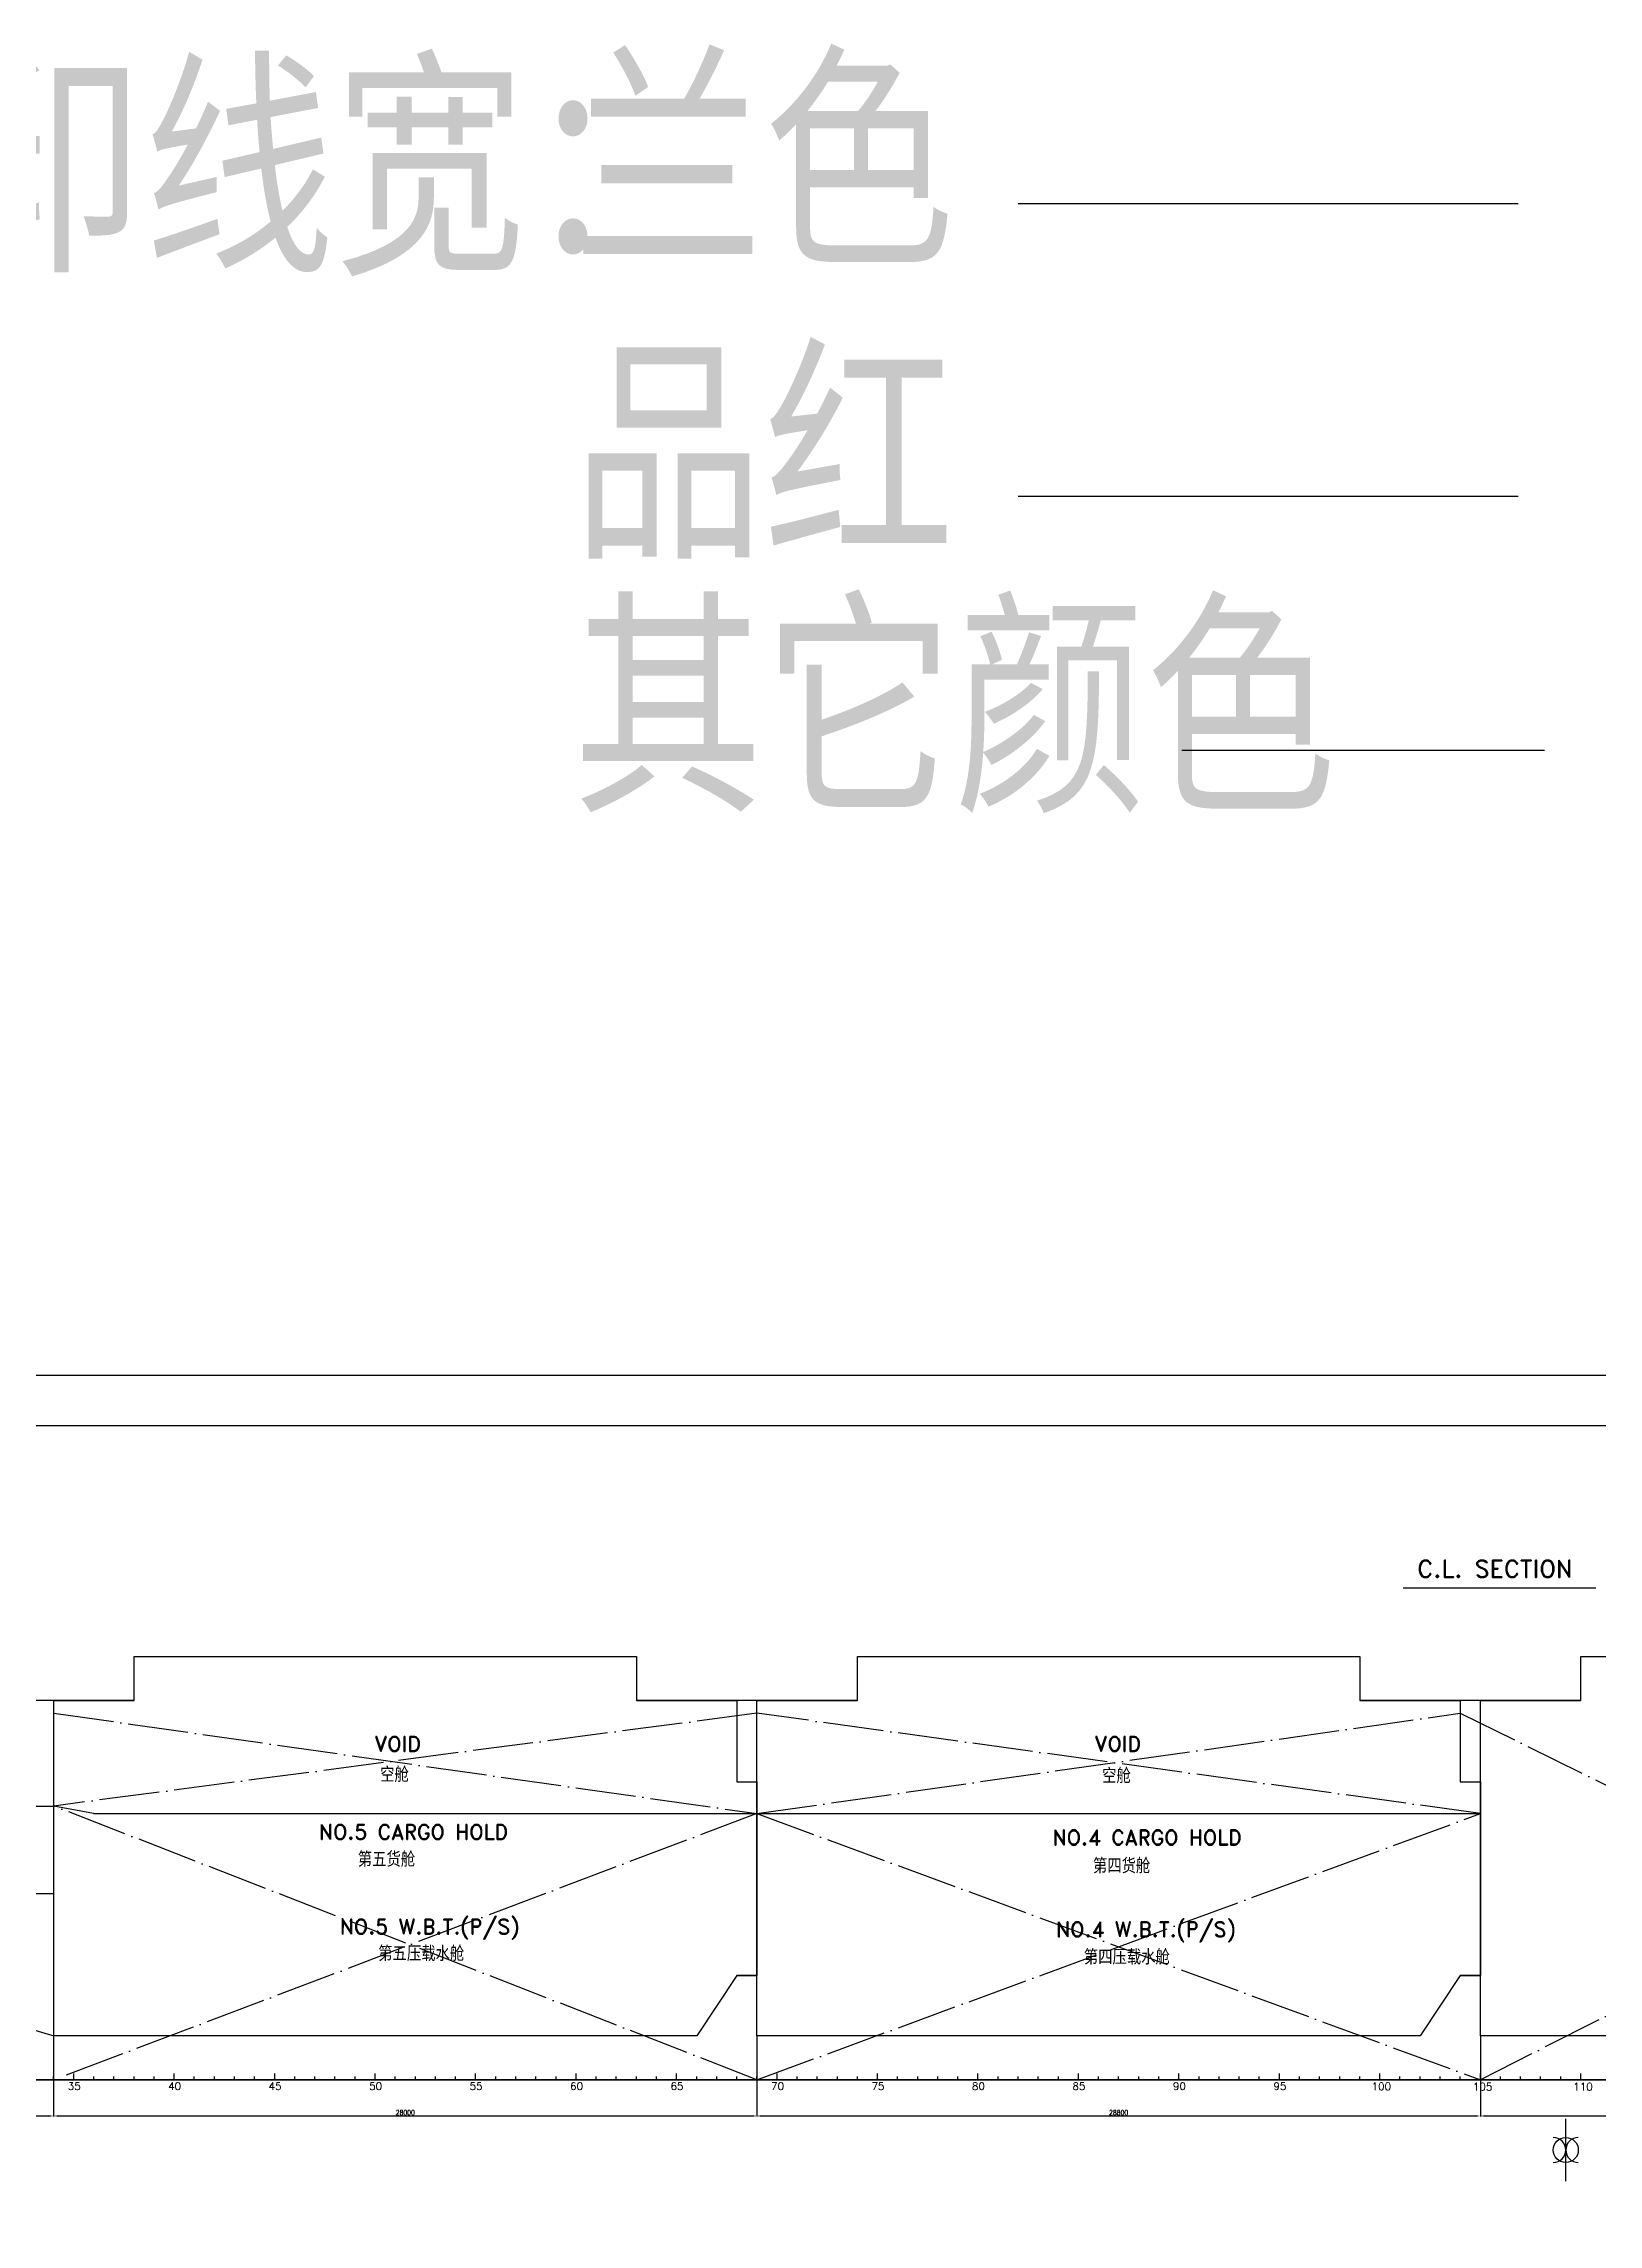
# Model space of a CAD drawing. Header units: millimetres. Extents: x 263396 to 554420, y 47344 to 219163.
# Drawn here: x 298837 to 360736, y 132329 to 219163 of the extents above; entities that cross this region are included whole.
import ezdxf

# ---------------------------------------------------------------- set-up
doc = ezdxf.new("R2010")
doc.units = ezdxf.units.MM
doc.header["$LTSCALE"] = 100
for name, pattern in [('ACAD_ISO02W100', [15, 12, -3]), ('ACAD_ISO04W100', [30, 24, -3, 0, -3]), ('ACAD_ISO10W100', [18, 12, -3, 0, -3])]:
    doc.linetypes.add(name, pattern=pattern)
doc.layers.add('112tank', color=6, linetype='ACAD_ISO10W100')
doc.layers.add('bc', color=7, linetype='Continuous')
doc.styles.get("Standard").update_dxf_attribs({"font": 'romand.shx', "width": 0.8, "bigfont": 'hzdx.shx'})
doc.dimstyles.new('ISO-25', dxfattribs={"dimtxt": 200, "dimasz": 200, "dimexe": 20, "dimexo": 0.625, "dimgap": 35, "dimtad": 1, "dimdec": 0, "dimtxsty": 'Standard', "dimcen": 2.5, "dimclrd": 2, "dimclre": 2, "dimclrt": 2, "dimadec": 0, "dimazin": 0, "dimtfac": 1, "dimtdec": 0, "dimtmove": 0, "dimatfit": 3, "dimfxl": 1, "dimarcsym": 0})

# ---------------------------------------------------------------- blocks, each defined once
blk = doc.blocks.new('*D5')
at = {"color": 2, "lineweight": -2, "transparency": 16777216}
for p, q in [((299237, 138085), (299237, 136625)), ((327237, 138085), (327237, 136625)), ((299437, 136645), (327037, 136645))]:
    blk.add_line(p, q, dxfattribs=at)
at = {"color": 2, "transparency": 16777216}
for points in [[(299437, 136679), (299437, 136612), (299237, 136645)], [(327037, 136679), (327037, 136612), (327237, 136645)]]:
    blk.add_solid(points, dxfattribs=at)
at = {"layer": 'Defpoints', "color": 0, "transparency": 16777216}
for p in [(299237, 138086), (327237, 138086), (327237, 136645)]:
    blk.add_point(p, dxfattribs=at)
at = {"color": 2, "transparency": 16777216, "insert": (313237, 136780), "char_height": 200, "attachment_point": 5}
blk.add_mtext('28000', dxfattribs=at)
blk = doc.blocks.new('*D2')
at = {"color": 2, "lineweight": -2, "transparency": 16777216}
for p, q in [((327237, 138085), (327237, 136625)), ((356037, 138085), (356037, 136625)), ((327437, 136645), (355837, 136645))]:
    blk.add_line(p, q, dxfattribs=at)
at = {"color": 2, "transparency": 16777216}
for points in [[(327437, 136679), (327437, 136612), (327237, 136645)], [(355837, 136679), (355837, 136612), (356037, 136645)]]:
    blk.add_solid(points, dxfattribs=at)
at = {"layer": 'Defpoints', "color": 0, "transparency": 16777216}
for p in [(327237, 138086), (356037, 138086), (356037, 136645)]:
    blk.add_point(p, dxfattribs=at)
at = {"color": 2, "transparency": 16777216, "insert": (341637, 136780), "char_height": 200, "attachment_point": 5}
blk.add_mtext('28800', dxfattribs=at)
blk = doc.blocks.new('*D3')
at = {"color": 2, "lineweight": -2, "transparency": 16777216}
for p, q in [((356037, 138085), (356037, 136625)), ((384837, 138086), (384837, 136625)), ((356237, 136645), (384637, 136645))]:
    blk.add_line(p, q, dxfattribs=at)
at = {"color": 2, "transparency": 16777216}
for points in [[(356237, 136679), (356237, 136612), (356037, 136645)], [(384637, 136679), (384637, 136612), (384837, 136645)]]:
    blk.add_solid(points, dxfattribs=at)
at = {"layer": 'Defpoints', "color": 0, "transparency": 16777216}
for p in [(356037, 138086), (384837, 138086), (384837, 136645)]:
    blk.add_point(p, dxfattribs=at)
at = {"color": 2, "transparency": 16777216, "insert": (370437, 136780), "char_height": 200, "attachment_point": 5}
blk.add_mtext('28800', dxfattribs=at)
blk = doc.blocks.new('*D1')
at = {"color": 2, "lineweight": -2, "transparency": 16777216}
for p, q in [((280837, 138085), (280837, 136625)), ((299237, 138085), (299237, 136625)), ((281037, 136645), (299037, 136645))]:
    blk.add_line(p, q, dxfattribs=at)
at = {"color": 2, "transparency": 16777216}
for points in [[(281037, 136679), (281037, 136612), (280837, 136645)], [(299037, 136679), (299037, 136612), (299237, 136645)]]:
    blk.add_solid(points, dxfattribs=at)
at = {"layer": 'Defpoints', "color": 0, "transparency": 16777216}
for p in [(280837, 138086), (299237, 138085), (299237, 136645)]:
    blk.add_point(p, dxfattribs=at)
at = {"color": 2, "transparency": 16777216, "insert": (290037, 136780), "char_height": 200, "attachment_point": 5}
blk.add_mtext('18400', dxfattribs=at)
blk = doc.blocks.new('A$C435A7430')
at = {"color": 6, "ltscale": 1300}
blk.add_lwpolyline([(25322, 1179), (25502, 1179), (25502, 1179), (25682, 1179), (25862, 1179), (26042, 1179), (26042, 1179), (26230, 1179), (26418, 1179), (26606, 1179), (26606, 1179), (26794, 1179), (26982, 1179), (27169, 1179), (27169, 1179), (27357, 1179), (27544, 1179), (27731, 1179), (27731, 1179), (27919, 1179), (28106, 1179), (28293, 1179), (28293, 1179), (28480, 1179), (28667, 1179), (28855, 1179), (28855, 1179), (29042, 1179), (29229, 1179), (29416, 1179), (29416, 1179), (29604, 1179), (29791, 1179), (29979, 1179), (29979, 1179), (30166, 1179), (30354, 1179), (30542, 1179), (30542, 1179), (30681, 1179), (30820, 1179), (30960, 1179), (30960, 1179), (31100, 1179), (31240, 1179), (31383, 1179), (31383, 1179), (31525, 1179), (31670, 1179), (31817, 1179), (31817, 1179), (31963, 1179), (32113, 1179), (32265, 1179), (32265, 1179), (32418, 1179), (32574, 1179), (32734, 1179), (32734, 1179), (32894, 1179), (33058, 1179), (33228, 1179), (33228, 1179), (33397, 1179), (33571, 1179), (33751, 1179), (33751, 1179), (33931, 1179), (34116, 1179), (34309, 1179), (34309, 1179), (34490, 1179), (34676, 1179), (34868, 1179), (34868, 1179), (35060, 1179), (35257, 1179), (35458, 1179), (35458, 1179), (35660, 1179), (35866, 1179), (36076, 1179), (36076, 1179), (36285, 1179), (36499, 1179), (36715, 1179), (36715, 1179), (36932, 1179), (37152, 1179), (37374, 1179), (37374, 1179), (37596, 1179), (37821, 1179), (38047, 1179), (38047, 1179), (38274, 1179), (38502, 1179), (38731, 1179), (38731, 1179), (38961, 1179), (39191, 1179), (39422, 1179), (39422, 1179), (39768, 1179), (40115, 1179), (40463, 1179), (40463, 1179), (40811, 1179), (41159, 1179), (41508, 1179), (41508, 1179), (41856, 1179), (42205, 1179), (42554, 1179), (42554, 1179), (42903, 1179), (43251, 1179), (43600, 1179), (43600, 1179), (43948, 1179), (44295, 1179), (44642, 1179), (44642, 1179), (44989, 1179), (45335, 1179), (45680, 1179), (45680, 1179), (46024, 1179), (46368, 1179), (46710, 1179), (46710, 1179), (47052, 1179), (47392, 1179), (47731, 1179), (47731, 1179), (47984, 1179), (48237, 1179), (48490, 1179), (48490, 1179), (48743, 1179), (48997, 1179), (49253, 1179), (49253, 1179), (49508, 1179), (49766, 1179), (50027, 1179), (50027, 1179), (50288, 1179), (50553, 1179), (50822, 1179), (50822, 1179), (51092, 1179), (51366, 1179), (51648, 1179), (51648, 1179), (51929, 1179), (52216, 1179), (52512, 1179), (52512, 1179), (52808, 1179), (53112, 1179), (53426, 1179), (53426, 1179), (53739, 1179), (54062, 1179), (54397, 1179), (54397, 1179), (54731, 1179), (55076, 1179), (55446, 1179), (55446, 1179), (55815, 1179), (56209, 1179), (56639, 1179), (56639, 1179), (57069, 1179), (57536, 1179), (58053, 1179), (58053, 1179), (58570, 1179), (59136, 1179), (59765, 1179), (59765, 1179), (60393, 1179), (61085, 1179), (61851, 1179), (61851, 1179), (62618, 1179), (63460, 1179), (64390, 1179), (64390, 1179), (65319, 1179), (66338, 1179), (67457, 1179), (67457, 1179), (68576, 1179), (69796, 1179), (71129, 1179), (71129, 1179), (72742, 1179), (74407, 1179), (76116, 1179), (76116, 1179), (77824, 1179), (79576, 1179), (81361, 1179), (81361, 1179), (83147, 1179), (84965, 1179), (86807, 1179), (86807, 1179), (88649, 1179)], dxfattribs=at)
blk = doc.blocks.new('biaochi')
at = {"color": 2, "linetype": 'Continuous'}
blk.add_line((369195, 176680), (550755, 176680), dxfattribs=at)
at = {"color": 2}
for p, q in [((398955, 176680), (398955, 176805)), ((399755, 176680), (399755, 176930)), ((399755, 176680), (399755, 176805)), ((400555, 176680), (400555, 176805)), ((401355, 176680), (401355, 176805)), ((402155, 176680), (402155, 176805)), ((402955, 176680), (402955, 176805)), ((403755, 176680), (403755, 176930)), ((403755, 176680), (403755, 176805)), ((404555, 176680), (404555, 176805)), ((405355, 176680), (405355, 176805)), ((406155, 176680), (406155, 176805)), ((406955, 176680), (406955, 176805)), ((407755, 176680), (407755, 176930)), ((407755, 176680), (407755, 176805)), ((408555, 176680), (408555, 176805)), ((409355, 176680), (409355, 176805)), ((410155, 176680), (410155, 176805)), ((410955, 176680), (410955, 176805)), ((411755, 176680), (411755, 176930)), ((411755, 176680), (411755, 176805)), ((412555, 176680), (412555, 176805)), ((413355, 176680), (413355, 176805)), ((414155, 176680), (414155, 176805)), ((414955, 176680), (414955, 176805)), ((415755, 176680), (415755, 176930)), ((415755, 176680), (415755, 176805)), ((416555, 176680), (416555, 176805)), ((417355, 176680), (417355, 176805)), ((418155, 176680), (418155, 176805)), ((418955, 176680), (418955, 176805)), ((419755, 176680), (419755, 176930)), ((419755, 176680), (419755, 176805)), ((420555, 176680), (420555, 176805)), ((421355, 176680), (421355, 176805)), ((422155, 176680), (422155, 176805)), ((422955, 176680), (422955, 176805)), ((423755, 176680), (423755, 176930)), ((423755, 176680), (423755, 176805)), ((424555, 176680), (424555, 176805)), ((425355, 176680), (425355, 176805)), ((426155, 176680), (426155, 176805)), ((426955, 176680), (426955, 176805)), ((427755, 176680), (427755, 176930)), ((427755, 176680), (427755, 176805)), ((428555, 176680), (428555, 176805)), ((429355, 176680), (429355, 176805)), ((430155, 176680), (430155, 176805)), ((430955, 176680), (430955, 176805)), ((431755, 176680), (431755, 176930)), ((431755, 176680), (431755, 176805)), ((432555, 176680), (432555, 176805)), ((433355, 176680), (433355, 176805)), ((434155, 176680), (434155, 176805)), ((434955, 176680), (434955, 176805)), ((435755, 176680), (435755, 176930)), ((435755, 176680), (435755, 176805)), ((436555, 176680), (436555, 176805)), ((437355, 176680), (437355, 176805)), ((438155, 176680), (438155, 176805)), ((438955, 176680), (438955, 176805)), ((439755, 176680), (439755, 176930)), ((439755, 176680), (439755, 176805)), ((440555, 176680), (440555, 176805)), ((441355, 176680), (441355, 176805)), ((442155, 176680), (442155, 176805)), ((442955, 176680), (442955, 176805)), ((443755, 176680), (443755, 176930)), ((443755, 176680), (443755, 176805)), ((444555, 176680), (444555, 176805)), ((445355, 176680), (445355, 176805)), ((446155, 176680), (446155, 176805)), ((446955, 176680), (446955, 176805)), ((447755, 176680), (447755, 176930)), ((447755, 176680), (447755, 176805)), ((448555, 176680), (448555, 176805)), ((449355, 176680), (449355, 176805)), ((450155, 176680), (450155, 176805)), ((450955, 176680), (450955, 176805)), ((451755, 176680), (451755, 176930)), ((451755, 176680), (451755, 176805)), ((452555, 176680), (452555, 176805)), ((453355, 176680), (453355, 176805)), ((454155, 176680), (454155, 176805)), ((454955, 176680), (454955, 176805)), ((455755, 176680), (455755, 176930)), ((455755, 176680), (455755, 176805)), ((456555, 176680), (456555, 176805)), ((457355, 176680), (457355, 176805)), ((458155, 176680), (458155, 176805)), ((458955, 176680), (458955, 176805)), ((459755, 176680), (459755, 176930)), ((459755, 176680), (459755, 176805))]:
    blk.add_line(p, q, dxfattribs=at)
for s, p in [('35', (399516, 176275)), ('40', (403516, 176275)), ('45', (407516, 176275)), ('50', (411516, 176275)), ('55', (415516, 176275)), ('60', (419516, 176275)), ('65', (423516, 176275)), ('70', (427516, 176275)), ('75', (431516, 176275)), ('80', (435516, 176275)), ('85', (439516, 176275)), ('90', (443516, 176275)), ('95', (447516, 176275)), ('100', (451428, 176268)), ('105', (455459, 176256)), ('110', (459459, 176256))]:
    blk.add_text(s, height=300, dxfattribs=at).set_placement(p)

msp = doc.modelspace()

# ---------------------------------------------------------------- linework, layer by layer
at = {"color": 5}
msp.add_line((337631.5, 212791.7), (357543.1, 212791.7), dxfattribs=at)
at = {"color": 6}
for p, q in [((337631.5, 201140.2), (357543.1, 201140.2)), ((302437.3, 153185.8), (270237.3, 153185.8)), ((331237.3, 153185.8), (322437.3, 153185.8)), ((360037.3, 153185.8), (351237.3, 153185.8)), ((327237.3, 139835.8), (327237.3, 138085.1)), ((356037.3, 139835.8), (356037.3, 138085.1)), ((445857.3, 138085.8), (284282.5, 138085.8))]:
    msp.add_line(p, q, dxfattribs=at)
at = {"color": 2}
for p, q in [((344152.6, 191026.6), (358591.9, 191026.6)), ((359437.3, 134046.9), (359437.3, 136533.9))]:
    msp.add_line(p, q, dxfattribs=at)
at = {"color": 4}
msp.add_line((352963.2, 157669.8), (360634.1, 157669.8), dxfattribs=at)
at = {"color": 5, "ltscale": 20}
for p, q in [((299237.3, 138085.8), (299237.3, 152685.8)), ((270237.3, 148985.8), (299237.3, 148985.8)), ((300825.9, 148685.8), (299237.3, 148985.8)), ((300825.9, 148685.8), (356037.3, 148685.8)), ((299237.3, 145485.8), (278717.3, 145485.8)), ((297637.3, 140310.8), (299237.3, 139835.8))]:
    msp.add_line(p, q, dxfattribs=at)
at = {"color": 8, "linetype": 'ACAD_ISO04W100'}
for p, q in [((299237.3, 152685.8), (327231.6, 148685.8)), ((327237.3, 152685.8), (299237.3, 148985.8)), ((327231.6, 148685.8), (355237.3, 152685.8)), ((356037.3, 148685.8), (327237.3, 152685.8)), ((355237.3, 152685.8), (384837.3, 138085.8)), ((384837.3, 152685.8), (356037.3, 138085.8)), ((327237.3, 138085.8), (299237.3, 148985.8)), ((327231.6, 148685.8), (299237.3, 138085.8)), ((327231.6, 148685.8), (356037.3, 138085.8)), ((327237.3, 138085.8), (356037.3, 148685.8))]:
    msp.add_line(p, q, dxfattribs=at)
at = {"color": 3, "linetype": 'ACAD_ISO02W100', "ltscale": 20}
for p, q in [((326437.3, 142235.8), (324837.3, 139835.8)), ((326437.3, 142235.8), (327237.3, 142235.8)), ((355237.3, 142235.8), (353637.3, 139835.8)), ((355237.3, 142235.8), (356037.3, 142235.8))]:
    msp.add_line(p, q, dxfattribs=at)
at = {"color": 7}
msp.add_lwpolyline([(263396.3, 166144.1), (554419.6, 166144.1), (554419.6, 47344.1), (263396.3, 47344.1)], close=True, dxfattribs=at)
at = {"color": 6}
msp.add_lwpolyline([(268396.3, 164144.1), (552419.6, 164144.1), (552419.6, 49344.1), (268396.3, 49344.1)], close=True, dxfattribs=at)
for points in [[(322437.3, 153185.8), (326437.3, 153185.8), (326437.3, 149945.8), (327237.3, 149945.8), (327237.3, 149945.8), (327237.3, 142235.8), (326437.3, 142235.8), (324837.3, 139835.8), (324837.3, 139835.8), (299237.3, 139835.8), (299237.3, 153185.8), (302437.3, 153185.8), (302437.3, 154935.8), (322437.3, 154935.8), (322437.3, 153185.8)], [(351237.3, 153185.8), (355237.3, 153185.8), (355237.3, 149945.8), (356037.3, 149945.8), (356037.3, 149945.8), (356037.3, 142235.8), (355237.3, 142235.8), (353637.3, 139835.8), (353637.3, 139835.8), (327237.3, 139835.8), (327237.3, 153185.8), (331237.3, 153185.8), (331237.3, 154935.8), (351237.3, 154935.8), (351237.3, 153185.8)], [(380037.3, 153185.8), (384037.3, 153185.8), (384037.3, 149945.8), (384837.3, 149945.8), (384837.3, 149945.8), (384837.3, 142235.8), (384037.3, 142235.8), (382437.3, 139835.8), (382437.3, 139835.8), (356037.3, 139835.8), (356037.3, 153185.8), (360037.3, 153185.8), (360037.3, 154935.8), (380037.3, 154935.8), (380037.3, 153185.8)]]:
    msp.add_lwpolyline(points, dxfattribs=at)
at = {"color": 2}
msp.add_circle((359437.3, 135290.4), 500, dxfattribs=at)
for centre, start, end in [((358937.3, 135290.4), 270, 90), ((359937.3, 135290.4), 90, 270)]:
    msp.add_arc(centre, 500, start, end, dxfattribs=at)
at = {"layer": 'bc', "color": 6}
for points in [[(298759, 138085.8), (298939.1, 138085.8), (298939.1, 138085.8), (299119.2, 138085.8), (299299.5, 138085.8), (299479.5, 138085.8), (299479.5, 138085.8), (299667.7, 138085.8), (299855.7, 138085.8), (300043.5, 138085.8), (300043.5, 138085.8), (300231.3, 138085.8), (300419, 138085.8), (300606.5, 138085.8), (300606.5, 138085.8), (300794, 138085.8), (300981.3, 138085.8), (301168.6, 138085.8), (301168.6, 138085.8), (301355.9, 138085.8), (301543.1, 138085.8), (301730.3, 138085.8), (301730.3, 138085.8), (301917.5, 138085.8), (302104.7, 138085.8), (302291.9, 138085.8), (302291.9, 138085.8), (302479.1, 138085.8), (302666.4, 138085.8), (302853.7, 138085.8), (302853.7, 138085.8), (303041.1, 138085.8), (303228.5, 138085.8), (303416, 138085.8), (303416, 138085.8), (303603.6, 138085.8), (303791.3, 138085.8), (303979.2, 138085.8), (303979.2, 138085.8), (304118.1, 138085.8), (304257.1, 138085.8), (304397, 138085.8), (304397, 138085.8), (304536.9, 138085.8), (304677.7, 138085.8), (304820.2, 138085.8), (304820.2, 138085.8), (304962.8, 138085.8), (305107, 138085.8), (305253.8, 138085.8), (305253.8, 138085.8), (305400.6, 138085.8), (305549.9, 138085.8), (305702.5, 138085.8), (305702.5, 138085.8), (305855.1, 138085.8), (306011.1, 138085.8), (306171.2, 138085.8), (306171.2, 138085.8), (306331.4, 138085.8), (306495.6, 138085.8), (306664.8, 138085.8), (306664.8, 138085.8), (306834, 138085.8), (307008.2, 138085.8), (307188.1, 138085.8), (307188.1, 138085.8), (307368, 138085.8), (307553.6, 138085.8), (307745.9, 138085.8), (307745.9, 138085.8), (307926.8, 138085.8), (308113.5, 138085.8), (308305.4, 138085.8), (308305.4, 138085.8), (308497.2, 138085.8), (308694.2, 138085.8), (308895.7, 138085.8), (308895.7, 138085.8), (309097.2, 138085.8), (309303.1, 138085.8), (309512.8, 138085.8), (309512.8, 138085.8), (309722.6, 138085.8), (309936.1, 138085.8), (310152.7, 138085.8), (310152.7, 138085.8), (310369.4, 138085.8), (310589.1, 138085.8), (310811.3, 138085.8), (310811.3, 138085.8), (311033.5, 138085.8), (311258.2, 138085.8), (311484.6, 138085.8), (311484.6, 138085.8), (311711, 138085.8), (311939.2, 138085.8), (312168.5, 138085.8), (312168.5, 138085.8), (312397.8, 138085.8), (312628.2, 138085.8), (312859, 138085.8), (312859, 138085.8), (313205.3, 138085.8), (313552.5, 138085.8), (313900.3, 138085.8), (313900.3, 138085.8), (314248.1, 138085.8), (314596.5, 138085.8), (314945.1, 138085.8), (314945.1, 138085.8), (315293.7, 138085.8), (315642.6, 138085.8), (315991.3, 138085.8), (315991.3, 138085.8), (316340.1, 138085.8), (316688.7, 138085.8), (317036.8, 138085.8), (317036.8, 138085.8), (317384.9, 138085.8), (317732.6, 138085.8), (318079.4, 138085.8), (318079.4, 138085.8), (318426.2, 138085.8), (318772.1, 138085.8), (319116.8, 138085.8), (319116.8, 138085.8), (319461.6, 138085.8), (319805.1, 138085.8), (320147.1, 138085.8), (320147.1, 138085.8), (320489, 138085.8), (320829.4, 138085.8), (321167.8, 138085.8), (321167.8, 138085.8), (321421.6, 138085.8), (321674.4, 138085.8), (321927.6, 138085.8), (321927.6, 138085.8), (322180.7, 138085.8), (322434.4, 138085.8), (322690, 138085.8), (322690, 138085.8), (322945.6, 138085.8), (323203.1, 138085.8), (323464.2, 138085.8), (323464.2, 138085.8), (323725.2, 138085.8), (323989.8, 138085.8), (324259.4, 138085.8), (324259.4, 138085.8), (324529, 138085.8), (324803.6, 138085.8), (325084.8, 138085.8), (325084.8, 138085.8), (325366, 138085.8), (325653.7, 138085.8), (325949.6, 138085.8), (325949.6, 138085.8), (326245.4, 138085.8), (326549.3, 138085.8), (326862.9, 138085.8), (326862.9, 138085.8), (327176.4, 138085.8), (327499.6, 138085.8), (327833.9, 138085.8), (327833.9, 138085.8), (328168.2, 138085.8), (328513.7, 138085.8), (328883.1, 138085.8), (328883.1, 138085.8), (329252.6, 138085.8), (329646, 138085.8), (330076.2, 138085.8), (330076.2, 138085.8), (330506.4, 138085.8), (330973.5, 138085.8), (331490.1, 138085.8), (331490.1, 138085.8), (332006.8, 138085.8), (332573.1, 138085.8), (333201.9, 138085.8), (333201.9, 138085.8), (333830.7, 138085.8), (334521.9, 138085.8), (335288.5, 138085.8), (335288.5, 138085.8), (336055, 138085.8), (336896.8, 138085.8), (337826.8, 138085.8), (337826.8, 138085.8), (338756.7, 138085.8), (339774.8, 138085.8), (340893.9, 138085.8), (340893.9, 138085.8), (342012.9, 138085.8), (343232.9, 138085.8), (344566.7, 138085.8), (344566.7, 138085.8), (346178.8, 138085.8), (347844.1, 138085.8), (349552.8, 138085.8), (349552.8, 138085.8), (351261.4, 138085.8), (353013.3, 138085.8), (354798.6, 138085.8), (354798.6, 138085.8), (356583.9, 138085.8), (358402.5, 138085.8), (360244.6, 138085.8), (360244.6, 138085.8), (362086.7, 138085.8)], [(298762, 138085.8), (298937.1, 138085.8), (299112.9, 138085.8), (299288.8, 138085.8), (299288.8, 138085.8), (299464.7, 138085.8), (299640.7, 138085.8), (299816.1, 138085.8), (299816.1, 138085.8), (299999.5, 138085.8), (300182.4, 138085.8), (300364.7, 138085.8), (300364.7, 138085.8), (300547, 138085.8), (300728.7, 138085.8), (300910, 138085.8), (300910, 138085.8), (301091.3, 138085.8), (301272.1, 138085.8), (301452.4, 138085.8), (301452.4, 138085.8), (301632.7, 138085.8), (301812.6, 138085.8), (301992.1, 138085.8), (301992.1, 138085.8), (302171.5, 138085.8), (302350.6, 138085.8), (302529.3, 138085.8), (302529.3, 138085.8), (302708, 138085.8), (302886.3, 138085.8), (303064.3, 138085.8), (303064.3, 138085.8), (303242.3, 138085.8), (303420, 138085.8), (303597.4, 138085.8), (303597.4, 138085.8), (303774.7, 138085.8), (303951.9, 138085.8), (304128.7, 138085.8), (304128.7, 138085.8), (304259.5, 138085.8), (304390, 138085.8), (304521.5, 138085.8), (304521.5, 138085.8), (304652.9, 138085.8), (304785.1, 138085.8), (304919, 138085.8), (304919, 138085.8), (305053, 138085.8), (305188.7, 138085.8), (305327.1, 138085.8), (305327.1, 138085.8), (305465.5, 138085.8), (305606.6, 138085.8), (305751.3, 138085.8), (305751.3, 138085.8), (305896.1, 138085.8), (306044.4, 138085.8), (306197.3, 138085.8), (306197.3, 138085.8), (306350.3, 138085.8), (306507.8, 138085.8), (306670.8, 138085.8), (306670.8, 138085.8), (306833.8, 138085.8), (307002.3, 138085.8), (307177.3, 138085.8), (307177.3, 138085.8), (307352.3, 138085.8), (307533.7, 138085.8), (307722.5, 138085.8), (307722.5, 138085.8), (307900.2, 138085.8), (308084.5, 138085.8), (308274.5, 138085.8), (308274.5, 138085.8), (308464.6, 138085.8), (308660.4, 138085.8), (308861.2, 138085.8), (308861.2, 138085.8), (309061.9, 138085.8), (309267.7, 138085.8), (309477.7, 138085.8), (309477.7, 138085.8), (309687.6, 138085.8), (309901.8, 138085.8), (310119.4, 138085.8), (310119.4, 138085.8), (310336.9, 138085.8), (310557.9, 138085.8), (310781.6, 138085.8), (310781.6, 138085.8), (311005.2, 138085.8), (311231.5, 138085.8), (311459.6, 138085.8), (311459.6, 138085.8), (311687.7, 138085.8), (311917.6, 138085.8), (312148.7, 138085.8), (312148.7, 138085.8), (312379.7, 138085.8), (312611.8, 138085.8), (312844.2, 138085.8), (312844.2, 138085.8), (313192.7, 138085.8), (313541.9, 138085.8), (313891.4, 138085.8), (313891.4, 138085.8), (314240.9, 138085.8), (314590.8, 138085.8), (314940.6, 138085.8), (314940.6, 138085.8), (315290.4, 138085.8), (315640.1, 138085.8), (315989.6, 138085.8), (315989.6, 138085.8), (316339, 138085.8), (316688.1, 138085.8), (317036.6, 138085.8), (317036.6, 138085.8), (317385, 138085.8), (317732.7, 138085.8), (318079.5, 138085.8), (318079.5, 138085.8), (318426.3, 138085.8), (318772, 138085.8), (319116.5, 138085.8), (319116.5, 138085.8), (319460.9, 138085.8), (319804, 138085.8), (320145.5, 138085.8), (320145.5, 138085.8), (320487, 138085.8), (320826.8, 138085.8), (321164.6, 138085.8), (321164.6, 138085.8), (321418, 138085.8), (321670.3, 138085.8), (321923, 138085.8), (321923, 138085.8), (322175.7, 138085.8), (322428.8, 138085.8), (322683.9, 138085.8), (322683.9, 138085.8), (322939, 138085.8), (323196, 138085.8), (323456.6, 138085.8), (323456.6, 138085.8), (323717.2, 138085.8), (323981.2, 138085.8), (324250.3, 138085.8), (324250.3, 138085.8), (324519.4, 138085.8), (324793.6, 138085.8), (325074.3, 138085.8), (325074.3, 138085.8), (325355, 138085.8), (325642.3, 138085.8), (325937.7, 138085.8), (325937.7, 138085.8), (326233.1, 138085.8), (326536.7, 138085.8), (326849.8, 138085.8), (326849.8, 138085.8), (327163, 138085.8), (327485.9, 138085.8), (327819.9, 138085.8), (327819.9, 138085.8), (328154, 138085.8), (328499.2, 138085.8), (328868.5, 138085.8), (328868.5, 138085.8), (329237.8, 138085.8), (329631.1, 138085.8), (330061.3, 138085.8), (330061.3, 138085.8), (330491.6, 138085.8), (330958.7, 138085.8), (331475.6, 138085.8), (331475.6, 138085.8), (331992.5, 138085.8), (332559.2, 138085.8), (333188.4, 138085.8), (333188.4, 138085.8), (333817.7, 138085.8), (334509.6, 138085.8), (335276.9, 138085.8), (335276.9, 138085.8), (336044.3, 138085.8), (336887.1, 138085.8), (337818.3, 138085.8), (337818.3, 138085.8), (338749.4, 138085.8), (339768.9, 138085.8), (340889.5, 138085.8), (340889.5, 138085.8), (342010.2, 138085.8), (343232, 138085.8), (344567.9, 138085.8), (344567.9, 138085.8), (346179.3, 138085.8), (347844.3, 138085.8), (349552.7, 138085.8), (349552.7, 138085.8), (351261.2, 138085.8), (353013.2, 138085.8), (354798.8, 138085.8), (354798.8, 138085.8), (356584.3, 138085.8), (358403.3, 138085.8), (360245.9, 138085.8), (360245.9, 138085.8), (362088.4, 138085.8)]]:
    msp.add_lwpolyline(points, dxfattribs=at)

# ---------------------------------------------------------------- block references
at = {"color": 5, "ltscale": 20}
msp.add_blockref('A$C435A7430', (273437.3, 136906.4), dxfattribs=at)
at = {"layer": '112tank'}
msp.add_blockref('biaochi', (-99718, -38593.9), dxfattribs=at)

# ---------------------------------------------------------------- texts
at = {"color": 2}
for s, height, p in [('打印线宽：', 8000, (287614, 210035.3)), ('其它颜色', 8000, (319904.5, 188536.9)), ('VOID', 600, (312008.1, 151161.8)), ('VOID', 600, (340679.2, 151161.8)), ('空舱', 600, (312237.5, 149939.6)), ('空舱', 600, (340980.2, 149890.2)), ('NO.5 CARGO HOLD', 600, (309796.1, 147655.6)), ('NO.4 CARGO HOLD', 600, (339004.4, 147433.5)), ('第五货舱', 600, (311346.4, 146563.9)), ('第四货舱', 600, (340613.5, 146303.8)), ('第五压载水舱', 600, (312159.9, 142810.7)), ('第四压载水舱', 600, (340253.6, 142672.5))]:
    msp.add_text(s, height=height, dxfattribs=at).set_placement(p)
at = {"color": 5}
msp.add_text('兰色', height=8000, dxfattribs=at).set_placement((319904.5, 210302))
at = {"color": 6}
msp.add_text('品红', height=8000, dxfattribs=at).set_placement((319904.5, 198650.5))
at = {"color": 4}
msp.add_text('C.L. SECTION', height=700, dxfattribs=at).set_placement((353526.6, 158079.9))
at = {"color": 2}
for s, rotation, p in [('NO.5 W.B.T.(P/S)', 359.960621, (310627.5, 143886.4)), ('NO.4 W.B.T.(P/S)', 0.017401, (339144.3, 143777.5))]:
    msp.add_text(s, height=600, rotation=rotation, dxfattribs=at).set_placement(p)

# ---------------------------------------------------------------- dimensions: what is measured, and where the dimension line sits
for base, p1, p2, picture, middle in [((299237.3, 136645.4), (280837.3, 138085.8), (299237.3, 138085.1), '*D1', (290037.3, 136780.4)), ((327237.3, 136645.4), (299237.3, 138085.8), (327237.3, 138085.8), '*D5', (313237.3, 136780.4))]:
    dim = msp.add_linear_dim(base=base, p1=p1, p2=p2, dimstyle='ISO-25')
    dim.commit()
    dim.dimension.update_dxf_attribs({"geometry": picture, "text_midpoint": middle})
for base, p1, p2, picture, middle in [((356037.3, 136645.4), (327237.3, 138085.8), (356037.3, 138085.8), '*D2', (341637.3, 136780.4)), ((384837.3, 136645.4), (356037.3, 138085.8), (384837.3, 138086.4), '*D3', (370437.3, 136780.4))]:
    dim = msp.add_linear_dim(base=base, p1=p1, p2=p2, dimstyle='ISO-25', override={"dimtmove": 1})
    dim.commit()
    dim.dimension.update_dxf_attribs({"geometry": picture, "text_midpoint": middle})

doc.saveas('drawing.dxf')
